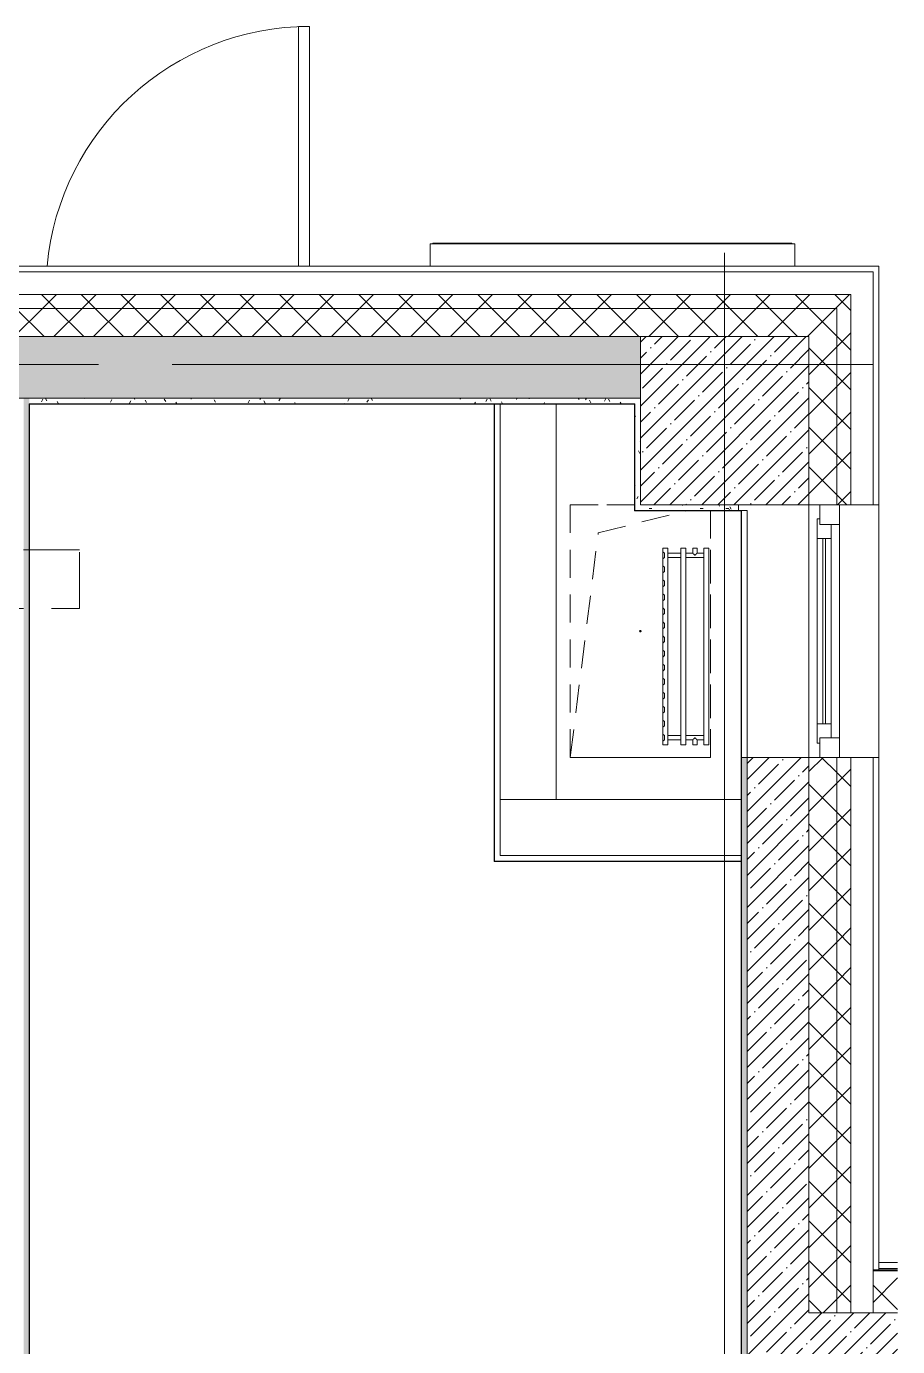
# Model space of a CAD drawing. Header units: millimetres. Extents: x -4029 to 232974, y -8553 to 104777.
# Drawn here: x 219915 to 223022, y 23500 to 28205 of the extents above; entities that cross this region are included whole.
import ezdxf

# ---------------------------------------------------------------- set-up
doc = ezdxf.new("R2010")
doc.units = ezdxf.units.MM
for name, pattern in [('200_ШТРИХ__ш1_п0_6_', [160, 100, -60]), ('ADSK_Штрих_ш2 п1', [300, 200, -100]), ('Осевая', [3175, 635, -476.25, 1587.5, -476.25])]:
    doc.linetypes.add(name, pattern=pattern)
for name, color, linetype, lineweight in [('A-AREA-BNDY', 7, 'Continuous', 9), ('A-DETL-1', 7, 'ADSK_Штрих_ш2 п1', 9), ('A-DETL-MBND-1', 7, '200_ШТРИХ__ш1_п0_6_', 9), ('A-GENM', 7, 'Continuous', 9), ('A-GLAZ', 7, 'Continuous', 9), ('A-GLAZ-3', 7, 'Continuous', 13), ('A-WALL', 7, 'Continuous', 9), ('I-WALL', 7, 'Continuous', 9), ('S-COLS', 7, 'Continuous', 9), ('Оси', 7, 'Continuous', 9), ('Оси-2', 7, 'Осевая', 9)]:
    doc.layers.add(name, color=color, linetype=linetype, lineweight=lineweight)
for name, color, linetype, lineweight, true_color in [('A-DOOR-7', 7, 'Continuous', 9, 0xc0c0c0), ('A-WALL-7', 9, 'Continuous', 9, 0x808080), ('A-WALL-FNSH-1', 9, 'Continuous', 9, 0x808080), ('M-EQPM-4', 7, 'Continuous', 9, 0xb2b2b2)]:
    doc.layers.add(name, color=color, linetype=linetype, lineweight=lineweight, true_color=true_color)
pattern_1 = [(45, (189094.98, 0), (-70.71068, 70.71068), []), (135, (189094.98, 0), (-70.71068, -70.71068), [])]
pattern_2 = [(45, (189094.98, 0), (-57.02463, 57.02463), []), (45, (189152.01, 0), (-57.02463, 57.02463), [100.806, -20.161, 3.353, -16.808])]
pattern_3 = [(0, (189094.984, 0), (121.92, 30.48), [10.058, -81.382, 10.058, -81.382, -487.68]), (0, (189094.984, 0), (121.92, 30.48), [-182.88, 10.058, -172.822, 10.058, -81.382, -213.36]), (0, (189094.984, 0), (121.92, 30.48), [-457.2, 10.058, -50.902, 10.058, -142.342]), (120, (189140.704, 15.24), (-87.356454, 90.345817), [10.058, -81.382, 10.058, -81.382, -487.68]), (120, (189140.704, 15.24), (-87.356454, 90.345817), [-182.88, 10.058, -172.822, 10.058, -81.382, -213.36]), (120, (189140.704, 15.24), (-87.356454, 90.345817), [-457.2, 10.058, -50.902, 10.058, -142.342]), (240, (189155.944, 76.2), (-34.563546, -120.825817), [10.058, -81.382, 10.058, -81.382, -487.68]), (240, (189155.944, 76.2), (-34.563546, -120.825817), [-182.88, 10.058, -172.822, 10.058, -81.382, -213.36]), (240, (189155.944, 76.2), (-34.563546, -120.825817), [-457.2, 10.058, -50.902, 10.058, -142.342])]

# ---------------------------------------------------------------- blocks, each defined once
blk = doc.blocks.new('120_Окно_СКБ_1Ст - 120_Окно_СКБ_1Ст 900х2500_h_-19906774-План монтажа_ фрагмент 1')
at = {"layer": 'A-GLAZ'}
for p, q in [((450, -5), (-450, -5)), ((-450, -75), (-400, -75)), ((-330, -55), (330, -55)), ((330, -65), (-330, -65)), ((400, -75), (450, -75))]:
    blk.add_line(p, q, dxfattribs=at)
at = {"layer": 'A-GLAZ-3'}
for p, q in [((-450, -75), (-450, -5)), ((-450, -5), (-380, -5)), ((-380, -5), (-380, -75)), ((380, -35), (-380, -35)), ((-380, -35), (-380, -75)), ((-330, -85), (-330, -35)), ((330, -85), (330, -35)), ((380, -75), (380, -5)), ((380, -5), (450, -5)), ((380, -75), (380, -35)), ((450, -5), (450, -75)), ((-380, -75), (-450, -75)), ((-380, -75), (-400, -75)), ((-400, -75), (-400, -85)), ((-400, -85), (400, -85)), ((400, -85), (-400, -85)), ((450, -75), (380, -75)), ((400, -75), (380, -75)), ((400, -85), (400, -75))]:
    blk.add_line(p, q, dxfattribs=at)
blk = doc.blocks.new('110_Дверь_СКБ_1Ст_Наружная - ДН-2д_л__ Дверь из подвала ЛК _900 мм в свету_ 3300 фрамуга метал-22954314-План монтажа_ фрагмент 1')
at = {"layer": 'A-DOOR-7'}
for p, q in [((489.5, 970), (449.5, 970)), ((449.5, 970), (449.5, 115)), ((489.5, 115), (489.5, 970))]:
    blk.add_line(p, q, dxfattribs=at)
blk.add_arc((489.5, 30), 940, 90, 174.8042, dxfattribs=at)
blk = doc.blocks.new('GM_Отверстие прямоугольное _в плите_ - Отверстие-21772498-План монтажа_ фрагмент 1')
at = {"layer": 'A-DETL-MBND-1'}
for p, q in [((-250, -450), (-250, 450)), ((-250, 450), (-19.5, 450)), ((-19.5, 450), (-250, 450)), ((-250, 450), (-250, -450)), ((-150, 350), (170, 430)), ((250, 430), (250, -450)), ((250, -450), (250, 430)), ((-250, -450), (-150, 350)), ((250, -450), (-250, -450)), ((-250, -450), (250, -450))]:
    blk.add_line(p, q, dxfattribs=at)
for start, end in [(165, 180), (180, 195), (105, 165), (90, 105), (75, 90), (45, 75), (360, 45), (330, 360), (195, 210), (210, 255), (255, 270), (270, 285), (285, 330)]:
    blk.add_arc((0, 0), 2.5, start, end, dxfattribs=at)
blk = doc.blocks.new('Указатель_Домовой_Квартальный_По грани - Указатель одинарный-23221565-План монтажа_ фрагмент 1')
at = {"layer": 'A-GENM'}
for p, q in [((32270, 27432), (32270, 27430)), ((32273.3, 27432), (32270, 27432)), ((32270, 27432), (32295, 27432)), ((32295, 27432), (33525, 27432)), ((33525, 27432), (33550, 27432)), ((33550, 27432), (33546.7, 27432)), ((33550, 27430), (33550, 27432)), ((32260, 27430), (32260, 27350)), ((32260, 27430), (32295, 27430)), ((32295, 27430), (33525, 27430)), ((33525, 27430), (33560, 27430)), ((33560, 27350), (33560, 27430))]:
    blk.add_line(p, q, dxfattribs=at)
blk = doc.blocks.new('radiator_prado_classic_z_tip_30_po exemplyaru - Classic Z Тип 30-500-30677900-План монтажа_ фрагмент 1')
at = {"layer": 'M-EQPM-4'}
for p, q in [((0, 228), (0, 210)), ((700, 228), (0, 228)), ((0, 210), (0, 228)), ((0, 228), (12.5, 228)), ((0, 210), (700, 210)), ((17.5, 210), (0, 210)), ((12.5, 228), (37.5, 228)), ((37.5, 228), (12.5, 228)), ((12.5, 228), (37.5, 228)), ((12.5, 228), (17.5, 223)), ((12.5, 228), (17.5, 223)), ((32.5, 223), (17.5, 223)), ((17.5, 223), (32.5, 223)), ((17.5, 210), (17.5, 164)), ((17.5, 210), (17.5, 164)), ((32.5, 210), (17.5, 210)), ((17.5, 210), (26.9, 210)), ((32.5, 210), (17.5, 210)), ((17.5, 210), (21.3, 210)), ((31.5, 210), (18.5, 210)), ((21.3, 210), (30.3, 210)), ((26.9, 210), (28.7, 210)), ((28.7, 210), (30.3, 210)), ((30.3, 210), (32.2, 210)), ((30.3, 210), (31.5, 210)), ((31.5, 210), (32.5, 210)), ((32.2, 210), (32.5, 210)), ((32.5, 223), (37.5, 228)), ((37.5, 228), (32.5, 223)), ((32.5, 164), (32.5, 210)), ((32.5, 164), (32.5, 210)), ((667.5, 210), (32.5, 210)), ((37.5, 228), (62.3, 228)), ((62.5, 228), (87.5, 228)), ((87.5, 228), (62.5, 228)), ((62.5, 228), (87.5, 228)), ((62.5, 228), (67.5, 223)), ((62.5, 228), (67.5, 223)), ((82.5, 223), (67.5, 223)), ((67.5, 223), (82.5, 223)), ((82.5, 223), (87.5, 228)), ((87.5, 228), (82.5, 223)), ((87.5, 228), (112.5, 228)), ((112.5, 228), (137.5, 228)), ((137.5, 228), (112.5, 228)), ((112.5, 228), (137.5, 228)), ((112.5, 228), (117.5, 223)), ((112.5, 228), (117.5, 223)), ((132.5, 223), (117.5, 223)), ((117.5, 223), (132.5, 223)), ((132.5, 223), (137.5, 228)), ((137.5, 228), (132.5, 223)), ((137.5, 228), (162.5, 228)), ((162.5, 228), (187.5, 228)), ((187.5, 228), (162.5, 228)), ((162.5, 228), (187.5, 228)), ((162.5, 228), (167.5, 223)), ((162.5, 228), (167.5, 223)), ((182.5, 223), (167.5, 223)), ((167.5, 223), (182.5, 223)), ((182.5, 223), (187.5, 228)), ((187.5, 228), (182.5, 223)), ((187.5, 228), (212.5, 228)), ((212.5, 228), (237.5, 228)), ((237.5, 228), (212.5, 228)), ((212.5, 228), (237.5, 228)), ((212.5, 228), (217.5, 223)), ((212.5, 228), (217.5, 223)), ((232.5, 223), (217.5, 223)), ((217.5, 223), (232.5, 223)), ((232.5, 223), (237.5, 228)), ((237.5, 228), (232.5, 223)), ((237.5, 228), (262.5, 228)), ((262.5, 228), (287.5, 228)), ((287.5, 228), (262.5, 228)), ((262.5, 228), (287.5, 228)), ((262.5, 228), (267.5, 223)), ((262.5, 228), (267.5, 223)), ((282.5, 223), (267.5, 223)), ((267.5, 223), (282.5, 223)), ((282.5, 223), (287.5, 228)), ((287.5, 228), (282.5, 223)), ((287.5, 228), (312.5, 228)), ((312.5, 228), (337.5, 228)), ((337.5, 228), (312.5, 228)), ((312.5, 228), (337.5, 228)), ((312.5, 228), (317.5, 223)), ((312.5, 228), (317.5, 223)), ((332.5, 223), (317.5, 223)), ((317.5, 223), (332.5, 223)), ((332.5, 223), (337.5, 228)), ((337.5, 228), (332.5, 223)), ((337.5, 228), (362.5, 228)), ((362.5, 228), (387.5, 228)), ((387.5, 228), (362.5, 228)), ((362.5, 228), (387.5, 228)), ((362.5, 228), (367.5, 223)), ((362.5, 228), (367.5, 223)), ((382.5, 223), (367.5, 223)), ((367.5, 223), (382.5, 223)), ((382.5, 223), (387.5, 228)), ((387.5, 228), (382.5, 223)), ((387.5, 228), (412.5, 228)), ((412.5, 228), (437.5, 228)), ((437.5, 228), (412.5, 228)), ((412.5, 228), (437.5, 228)), ((412.5, 228), (417.5, 223)), ((412.5, 228), (417.5, 223)), ((432.5, 223), (417.5, 223)), ((417.5, 223), (432.5, 223)), ((432.5, 223), (437.5, 228)), ((437.5, 228), (432.5, 223)), ((437.5, 228), (462.5, 228)), ((462.5, 228), (487.5, 228)), ((487.5, 228), (462.5, 228)), ((462.5, 228), (487.5, 228)), ((462.5, 228), (467.5, 223)), ((462.5, 228), (467.5, 223)), ((482.5, 223), (467.5, 223)), ((467.5, 223), (482.5, 223)), ((482.5, 223), (487.5, 228)), ((487.5, 228), (482.5, 223)), ((487.5, 228), (512.5, 228)), ((512.5, 228), (537.5, 228)), ((537.5, 228), (512.5, 228)), ((512.5, 228), (537.5, 228)), ((512.5, 228), (517.5, 223)), ((512.5, 228), (517.5, 223)), ((532.5, 223), (517.5, 223)), ((517.5, 223), (532.5, 223)), ((532.5, 223), (537.5, 228)), ((537.5, 228), (532.5, 223)), ((537.5, 228), (562.5, 228)), ((562.5, 228), (587.5, 228)), ((587.5, 228), (562.5, 228)), ((562.5, 228), (587.5, 228)), ((562.5, 228), (567.5, 223)), ((562.5, 228), (567.5, 223)), ((582.5, 223), (567.5, 223)), ((567.5, 223), (582.5, 223)), ((582.5, 223), (587.5, 228)), ((587.5, 228), (582.5, 223)), ((587.5, 228), (612.5, 228)), ((612.5, 228), (637.5, 228)), ((637.5, 228), (612.5, 228)), ((612.5, 228), (637.5, 228)), ((612.5, 228), (617.5, 223)), ((617.5, 223), (612.5, 228)), ((632.5, 223), (617.5, 223)), ((617.5, 223), (632.5, 223)), ((632.5, 223), (637.5, 228)), ((637.5, 228), (632.5, 223)), ((637.5, 228), (662.5, 228)), ((662.5, 228), (687.5, 228)), ((687.5, 228), (662.5, 228)), ((662.5, 228), (687.5, 228)), ((662.5, 228), (667.5, 223)), ((662.5, 228), (667.5, 223)), ((682.5, 223), (667.5, 223)), ((667.5, 223), (682.5, 223)), ((667.5, 210), (667.5, 164)), ((667.5, 210), (667.5, 164)), ((682.5, 210), (667.5, 210)), ((667.5, 210), (682.5, 210)), ((668.5, 210), (667.5, 210)), ((667.5, 210), (682.5, 210)), ((671.2, 210), (668.5, 210)), ((681.5, 210), (668.5, 210)), ((673.1, 210), (671.2, 210)), ((675, 210), (673.1, 210)), ((678.7, 210), (675, 210)), ((680.3, 210), (678.7, 210)), ((682.5, 210), (680.3, 210)), ((682.5, 223), (687.5, 228)), ((687.5, 228), (682.5, 223)), ((682.5, 164), (682.5, 210)), ((682.5, 164), (682.5, 210)), ((700, 210), (682.5, 210)), ((687.5, 228), (700, 228)), ((700, 210), (700, 228)), ((700, 228), (700, 210)), ((700, 164), (0, 164)), ((0, 164), (0, 146)), ((0, 146), (0, 164)), ((0, 164), (17.5, 164)), ((0, 146), (700, 146)), ((17.5, 146), (0, 146)), ((32.5, 164), (17.5, 164)), ((17.5, 164), (32.5, 164)), ((32.5, 164), (17.5, 164)), ((17.5, 164), (32.5, 164)), ((17.5, 146), (17.5, 121.5)), ((17.5, 146), (17.5, 121.5)), ((17.5, 146), (32.5, 146)), ((26.9, 146), (17.5, 146)), ((17.5, 146), (32.5, 146)), ((21.3, 146), (17.5, 146)), ((18.5, 164), (31.5, 164)), ((31.5, 146), (18.5, 146)), ((30.3, 146), (21.3, 146)), ((28.7, 146), (26.9, 146)), ((30.3, 146), (28.7, 146)), ((31.5, 146), (30.3, 146)), ((32.5, 146), (30.3, 146)), ((32.2, 146), (31.5, 146)), ((32.5, 146), (32.2, 146)), ((32.5, 164), (667.5, 164)), ((32.5, 82), (32.5, 146)), ((32.5, 82), (32.5, 146)), ((667.5, 146), (32.5, 146)), ((682.5, 164), (667.5, 164)), ((667.5, 164), (682.5, 164)), ((671.2, 164), (667.5, 164)), ((667.5, 164), (682.5, 164)), ((667.5, 146), (667.5, 82)), ((667.5, 146), (667.5, 82)), ((667.5, 146), (682.5, 146)), ((682.5, 146), (667.5, 146)), ((667.5, 146), (671.2, 146)), ((682.5, 146), (667.5, 146)), ((668.5, 164), (681.5, 164)), ((681.5, 146), (668.5, 146)), ((673.1, 164), (671.2, 164)), ((671.2, 146), (673.1, 146)), ((675, 164), (673.1, 164)), ((673.1, 146), (675, 146)), ((676.9, 164), (675, 164)), ((675, 146), (678.7, 146)), ((680.3, 164), (676.9, 164)), ((678.7, 146), (680.3, 146)), ((682.5, 164), (680.3, 164)), ((680.3, 146), (682.5, 146)), ((682.5, 164), (700, 164)), ((682.5, 121.5), (682.5, 146)), ((682.5, 121.5), (682.5, 146)), ((700, 146), (682.5, 146)), ((700, 146), (700, 164)), ((700, 164), (700, 146)), ((17.5, 121.5), (0, 121.5)), ((17.5, 121.5), (0, 121.5)), ((0, 121.5), (0, 121.2)), ((0, 106.5), (0, 121.5)), ((0, 121.2), (0, 119.3)), ((0, 121.2), (0, 120.5)), ((0, 120.5), (0, 121.2)), ((0, 121.2), (0, 121.2)), ((0, 120.5), (0, 119.3)), ((0, 119.3), (0, 120.5)), ((0, 119.3), (0, 106.8)), ((0, 119.3), (0, 117.8)), ((0, 117.8), (0, 119.3)), ((0, 117.8), (0, 115.9)), ((0, 115.9), (0, 117.8)), ((0, 115.9), (0, 114)), ((0, 114), (0, 115.9)), ((0, 114), (0, 112.1)), ((0, 112.1), (0, 114)), ((0, 112.1), (0, 110.2)), ((0, 110.2), (0, 112.1)), ((0, 110.2), (0, 108.7)), ((0, 108.7), (0, 110.2)), ((0, 108.7), (0, 106.8)), ((0, 107.5), (0, 108.7)), ((0, 106.8), (0, 107.5)), ((0, 106.8), (0, 106.5)), ((0, 106.8), (0, 106.8)), ((0, 106.5), (17.5, 106.5)), ((0, 106.5), (17.5, 106.5)), ((17.5, 106.5), (17.5, 82)), ((17.5, 106.5), (17.5, 82)), ((700, 121.5), (682.5, 121.5)), ((700, 121.5), (682.5, 121.5)), ((682.5, 82), (682.5, 106.5)), ((682.5, 106.5), (700, 106.5)), ((682.5, 82), (682.5, 106.5)), ((682.5, 106.5), (700, 106.5)), ((700, 121.5), (700, 106.5)), ((700, 121.2), (700, 121.5)), ((700, 121.5), (700, 121.2)), ((700, 121.2), (700, 121.5)), ((700, 120.5), (700, 121.2)), ((700, 121.2), (700, 106.8)), ((700, 106.8), (700, 121.2)), ((700, 119.3), (700, 120.5)), ((700, 106.8), (700, 119.3)), ((700, 106.5), (700, 106.8)), ((700, 106.8), (700, 106.5)), ((700, 106.5), (700, 106.8)), ((700, 82), (0, 82)), ((0, 82), (0, 64)), ((0, 64), (0, 82)), ((0, 82), (17.5, 82)), ((700, 64), (0, 64)), ((0, 64), (700, 64)), ((32.5, 82), (17.5, 82)), ((17.5, 82), (32.5, 82)), ((32.5, 82), (17.5, 82)), ((17.5, 82), (31.5, 82)), ((18.5, 82), (31.5, 82)), ((31.5, 82), (32.5, 82)), ((32.5, 82), (667.5, 82)), ((682.5, 82), (667.5, 82)), ((667.5, 82), (682.5, 82)), ((667.8, 82), (667.5, 82)), ((667.5, 82), (682.5, 82)), ((668.5, 82), (667.8, 82)), ((673.1, 82), (668.5, 82)), ((668.5, 82), (681.5, 82)), ((680.3, 82), (673.1, 82)), ((682.2, 82), (680.3, 82)), ((682.5, 82), (682.2, 82)), ((682.5, 82), (700, 82)), ((700, 64), (700, 82)), ((700, 82), (700, 64))]:
    blk.add_line(p, q, dxfattribs=at)
for points, knots in [([(17.8, 121.2), (17.7, 121.3), (17.7, 121.3), (17.5, 121.5), (17.5, 121.5), (17.5, 121.5)], [0.8571429, 0.8571429, 0.8571429, 0.8571429, 0.8928571, 0.9285714, 1, 1, 1, 1]), ([(17.5, 121.5), (17.5, 121.5), (17.5, 121.5), (17.7, 121.3), (17.7, 121.3), (17.8, 121.2)], [0, 0, 0, 0, 0.0714286, 0.1071429, 0.1428571, 0.1428571, 0.1428571, 0.1428571]), ([(17.5, 121.5), (17.5, 121.5), (17.5, 121.5), (17.7, 121.3), (17.7, 121.3), (17.8, 121.2)], [0, 0, 0, 0, 0.0714286, 0.1071429, 0.1428571, 0.1428571, 0.1428571, 0.1428571]), ([(25, 114), (24.5, 114.5), (23.6, 115.4), (22.4, 116.6), (21.6, 117.4), (21.1, 117.9), (20.8, 118.2), (20.5, 118.5), (20.2, 118.8), (19.8, 119.1), (19.6, 119.4), (19.3, 119.7), (19, 120), (18.7, 120.3), (18.5, 120.5), (18.3, 120.7), (18.1, 120.9), (17.9, 121.1), (17.8, 121.2), (17.7, 121.3), (17.5, 121.5), (17.5, 121.5), (17.5, 121.5)], [0, 0, 0, 0, 0.142857, 0.285714, 0.357143, 0.392857, 0.428571, 0.464286, 0.5, 0.535714, 0.571429, 0.607143, 0.642857, 0.678571, 0.714286, 0.75, 0.785714, 0.821429, 0.857143, 0.892857, 0.928571, 1, 1, 1, 1]), ([(17.5, 106.5), (17.5, 106.5), (17.5, 106.5), (17.7, 106.7), (17.8, 106.8), (17.9, 106.9), (18.1, 107.1), (18.3, 107.3), (18.5, 107.5), (18.7, 107.7), (19, 108), (19.3, 108.3), (19.6, 108.6), (19.8, 108.9), (20.3, 109.3), (20.7, 109.7), (21.1, 110.1), (21.6, 110.6), (22.4, 111.4), (23.6, 112.6), (24.5, 113.5), (25, 114)], [0, 0, 0, 0, 0.071429, 0.107143, 0.142857, 0.178571, 0.214286, 0.25, 0.285714, 0.321429, 0.357143, 0.392857, 0.428571, 0.464286, 0.5, 0.571429, 0.607143, 0.642857, 0.714286, 0.857143, 1, 1, 1, 1]), ([(17.5, 106.5), (17.5, 106.5), (17.5, 106.5), (17.7, 106.7), (17.7, 106.7), (17.8, 106.8)], [0, 0, 0, 0, 0.0714286, 0.1071429, 0.1428571, 0.1428571, 0.1428571, 0.1428571]), ([(17.8, 106.8), (17.7, 106.7), (17.7, 106.7), (17.5, 106.5), (17.5, 106.5), (17.5, 106.5)], [0.8571429, 0.8571429, 0.8571429, 0.8571429, 0.8928571, 0.9285714, 1, 1, 1, 1]), ([(17.8, 106.8), (17.7, 106.7), (17.7, 106.7), (17.5, 106.5), (17.5, 106.5), (17.5, 106.5)], [0.8571429, 0.8571429, 0.8571429, 0.8571429, 0.8928571, 0.9285714, 1, 1, 1, 1]), ([(17.8, 121.2), (17.8, 121.2), (17.9, 121.1), (18.1, 120.9), (18.3, 120.7), (18.5, 120.5), (18.7, 120.3), (19, 120), (19.3, 119.7), (19.6, 119.4), (19.8, 119.1), (20.3, 118.7), (20.7, 118.3), (21.1, 117.9), (21.6, 117.4), (22.4, 116.6), (23.1, 115.9), (23.6, 115.4)], [0.1428571, 0.1428571, 0.1428571, 0.1428571, 0.1785714, 0.2142857, 0.25, 0.2857143, 0.3214286, 0.3571429, 0.3928571, 0.4285714, 0.4642857, 0.5, 0.5714286, 0.6071429, 0.6428571, 0.7142857, 0.8571429, 0.8571429, 0.8571429, 0.8571429]), ([(22.1, 111.1), (21.9, 110.9), (21.6, 110.6), (21.1, 110.1), (20.8, 109.8), (20.5, 109.5), (20.2, 109.2), (19.8, 108.9), (19.6, 108.6), (19.3, 108.3), (19, 108), (18.7, 107.7), (18.5, 107.5), (18.3, 107.3), (18.1, 107.1), (17.9, 106.9), (17.8, 106.8), (17.8, 106.8)], [0.2857143, 0.2857143, 0.2857143, 0.2857143, 0.3571429, 0.3928571, 0.4285714, 0.4642857, 0.5, 0.5357143, 0.5714286, 0.6071429, 0.6428571, 0.6785714, 0.7142857, 0.75, 0.7857143, 0.8214286, 0.8571429, 0.8571429, 0.8571429, 0.8571429]), ([(22.1, 116.9), (21.9, 117.1), (21.6, 117.4), (21.1, 117.9), (20.8, 118.2), (20.5, 118.5), (20.2, 118.8), (19.9, 119.2), (19.7, 119.3), (19.6, 119.4)], [0.2857143, 0.2857143, 0.2857143, 0.2857143, 0.3571429, 0.3928571, 0.4285714, 0.4642857, 0.5, 0.5357143, 0.5714286, 0.5714286, 0.5714286, 0.5714286]), ([(19.6, 119.4), (19.7, 119.3), (19.9, 119.2), (20.3, 118.7), (20.7, 118.3), (21.1, 117.9), (21.6, 117.4), (21.9, 117.1), (22.1, 116.9)], [0.4285714, 0.4285714, 0.4285714, 0.4285714, 0.4642857, 0.5, 0.5714286, 0.6071429, 0.6428571, 0.7142857, 0.7142857, 0.7142857, 0.7142857]), ([(19.6, 108.6), (19.7, 108.7), (19.9, 108.8), (20.3, 109.3), (20.6, 109.6), (20.8, 109.8)], [0.4285714, 0.4285714, 0.4285714, 0.4285714, 0.4642857, 0.5, 0.5714286, 0.5714286, 0.5714286, 0.5714286]), ([(20.8, 109.8), (20.9, 109.9), (21.1, 110.1), (21.6, 110.6), (21.9, 110.9), (22.1, 111.1)], [0.5714286, 0.5714286, 0.5714286, 0.5714286, 0.6071429, 0.6428571, 0.7142857, 0.7142857, 0.7142857, 0.7142857]), ([(22.1, 111.1), (21.9, 110.9), (21.6, 110.6), (21.1, 110.1), (20.9, 109.9), (20.8, 109.8)], [0.2857143, 0.2857143, 0.2857143, 0.2857143, 0.3571429, 0.3928571, 0.4285714, 0.4285714, 0.4285714, 0.4285714]), ([(675, 114), (675.5, 114.5), (676.4, 115.4), (677.6, 116.6), (678.4, 117.4), (678.9, 117.9), (679.2, 118.2), (679.5, 118.5), (679.8, 118.8), (680.1, 119.2), (680.4, 119.4), (680.7, 119.7), (681, 120), (681.3, 120.3), (681.5, 120.5), (681.7, 120.7), (681.9, 120.9), (682.1, 121.1), (682.2, 121.2), (682.3, 121.3), (682.5, 121.5), (682.5, 121.5), (682.5, 121.5)], [0, 0, 0, 0, 0.142857, 0.285714, 0.357143, 0.392857, 0.428571, 0.464286, 0.5, 0.535714, 0.571429, 0.607143, 0.642857, 0.678571, 0.714286, 0.75, 0.785714, 0.821429, 0.857143, 0.892857, 0.928571, 1, 1, 1, 1]), ([(682.5, 106.5), (682.5, 106.5), (682.5, 106.5), (682.3, 106.7), (682.2, 106.8), (682.1, 106.9), (681.9, 107.1), (681.7, 107.3), (681.5, 107.5), (681.3, 107.7), (681, 108), (680.7, 108.3), (680.4, 108.6), (680.1, 108.8), (679.7, 109.3), (679.3, 109.7), (678.9, 110.1), (678.4, 110.6), (677.6, 111.4), (676.4, 112.6), (675.5, 113.5), (675, 114)], [0, 0, 0, 0, 0.071429, 0.107143, 0.142857, 0.178571, 0.214286, 0.25, 0.285714, 0.321429, 0.357143, 0.392857, 0.428571, 0.464286, 0.5, 0.571429, 0.607143, 0.642857, 0.714286, 0.857143, 1, 1, 1, 1]), ([(682.2, 121.2), (682.2, 121.2), (682.1, 121.1), (681.9, 120.9), (681.7, 120.7), (681.5, 120.5), (681.3, 120.3), (681, 120), (680.7, 119.7), (680.4, 119.4), (680.1, 119.2), (679.7, 118.7), (679.3, 118.3), (678.9, 117.9), (678.4, 117.4), (677.6, 116.6), (676.9, 115.9), (676.4, 115.4)], [0.1428571, 0.1428571, 0.1428571, 0.1428571, 0.1785714, 0.2142857, 0.25, 0.2857143, 0.3214286, 0.3571429, 0.3928571, 0.4285714, 0.4642857, 0.5, 0.5714286, 0.6071429, 0.6428571, 0.7142857, 0.8571429, 0.8571429, 0.8571429, 0.8571429]), ([(682.2, 121.2), (682.2, 121.2), (682.1, 121.1), (681.9, 120.9), (681.7, 120.7), (681.5, 120.5), (681.3, 120.3), (681, 120), (680.7, 119.7), (680.4, 119.4), (680.1, 119.2), (679.7, 118.7), (679.3, 118.3), (678.9, 117.9), (678.4, 117.4), (677.6, 116.6), (676.9, 115.9), (676.4, 115.4)], [0.1428571, 0.1428571, 0.1428571, 0.1428571, 0.1785714, 0.2142857, 0.25, 0.2857143, 0.3214286, 0.3571429, 0.3928571, 0.4285714, 0.4642857, 0.5, 0.5714286, 0.6071429, 0.6428571, 0.7142857, 0.8571429, 0.8571429, 0.8571429, 0.8571429]), ([(676.4, 115.4), (676.9, 115.9), (677.6, 116.6), (678.4, 117.4), (678.9, 117.9), (679.2, 118.2), (679.5, 118.5), (679.8, 118.8), (680.1, 119.2), (680.4, 119.4), (680.7, 119.7), (681, 120), (681.3, 120.3), (681.5, 120.5), (681.7, 120.7), (681.9, 120.9), (682.1, 121.1), (682.2, 121.2), (682.2, 121.2)], [0.1428571, 0.1428571, 0.1428571, 0.1428571, 0.2857143, 0.3571429, 0.3928571, 0.4285714, 0.4642857, 0.5, 0.5357143, 0.5714286, 0.6071429, 0.6428571, 0.6785714, 0.7142857, 0.75, 0.7857143, 0.8214286, 0.8571429, 0.8571429, 0.8571429, 0.8571429]), ([(677.9, 111.1), (678.1, 110.9), (678.4, 110.6), (678.9, 110.1), (679.2, 109.8), (679.5, 109.5), (679.8, 109.2), (680.1, 108.8), (680.4, 108.6), (680.7, 108.3), (681, 108), (681.3, 107.7), (681.5, 107.5), (681.7, 107.3), (681.9, 107.1), (682.1, 106.9), (682.2, 106.8), (682.2, 106.8)], [0.2857143, 0.2857143, 0.2857143, 0.2857143, 0.3571429, 0.3928571, 0.4285714, 0.4642857, 0.5, 0.5357143, 0.5714286, 0.6071429, 0.6428571, 0.6785714, 0.7142857, 0.75, 0.7857143, 0.8214286, 0.8571429, 0.8571429, 0.8571429, 0.8571429]), ([(677.9, 111.1), (678.1, 110.9), (678.4, 110.6), (678.9, 110.1), (679.1, 109.9), (679.2, 109.8)], [0.2857143, 0.2857143, 0.2857143, 0.2857143, 0.3571429, 0.3928571, 0.4285714, 0.4285714, 0.4285714, 0.4285714]), ([(682.2, 106.8), (682.2, 106.8), (682.1, 106.9), (681.9, 107.1), (681.7, 107.3), (681.5, 107.5), (681.3, 107.7), (681, 108), (680.7, 108.3), (680.4, 108.6), (680.1, 108.8), (679.7, 109.3), (679.3, 109.7), (678.9, 110.1), (678.4, 110.6), (678.1, 110.9), (677.9, 111.1)], [0.1428571, 0.1428571, 0.1428571, 0.1428571, 0.1785714, 0.2142857, 0.25, 0.2857143, 0.3214286, 0.3571429, 0.3928571, 0.4285714, 0.4642857, 0.5, 0.5714286, 0.6071429, 0.6428571, 0.7142857, 0.7142857, 0.7142857, 0.7142857]), ([(682.5, 121.5), (682.5, 121.5), (682.5, 121.5), (682.3, 121.3), (682.3, 121.3), (682.2, 121.2)], [0, 0, 0, 0, 0.0714286, 0.1071429, 0.1428571, 0.1428571, 0.1428571, 0.1428571]), ([(682.5, 121.5), (682.5, 121.5), (682.5, 121.5), (682.3, 121.3), (682.3, 121.3), (682.2, 121.2)], [0, 0, 0, 0, 0.0714286, 0.1071429, 0.1428571, 0.1428571, 0.1428571, 0.1428571]), ([(682.2, 121.2), (682.3, 121.3), (682.3, 121.3), (682.5, 121.5), (682.5, 121.5), (682.5, 121.5)], [0.8571429, 0.8571429, 0.8571429, 0.8571429, 0.8928571, 0.9285714, 1, 1, 1, 1]), ([(682.2, 106.8), (682.3, 106.7), (682.3, 106.7), (682.5, 106.5), (682.5, 106.5), (682.5, 106.5)], [0.8571429, 0.8571429, 0.8571429, 0.8571429, 0.8928571, 0.9285714, 1, 1, 1, 1]), ([(682.2, 106.8), (682.3, 106.7), (682.3, 106.7), (682.5, 106.5), (682.5, 106.5), (682.5, 106.5)], [0.8571429, 0.8571429, 0.8571429, 0.8571429, 0.8928571, 0.9285714, 1, 1, 1, 1]), ([(682.5, 106.5), (682.5, 106.5), (682.5, 106.5), (682.3, 106.7), (682.3, 106.7), (682.2, 106.8)], [0, 0, 0, 0, 0.0714286, 0.1071429, 0.1428571, 0.1428571, 0.1428571, 0.1428571])]:
    blk.add_open_spline(points, degree=3, knots=knots, dxfattribs=at)
for points in [[(18.5, 120.5), (18.4, 120.6), (18.3, 120.7), (18.1, 120.9), (17.9, 121.1), (17.8, 121.2), (17.8, 121.2)], [(17.8, 121.2), (17.8, 121.2), (17.9, 121.1), (18.1, 120.9), (18.3, 120.7), (18.5, 120.5), (18.7, 120.3), (19, 120), (19.3, 119.7), (19.5, 119.5), (19.6, 119.4)], [(20.8, 109.8), (20.7, 109.7), (20.5, 109.5), (20.2, 109.2), (19.9, 108.8), (19.6, 108.6), (19.3, 108.3), (19, 108), (18.7, 107.7), (18.5, 107.5), (18.3, 107.3), (18.1, 107.1), (17.9, 106.9), (17.8, 106.8), (17.8, 106.8)], [(17.8, 106.8), (17.8, 106.8), (17.9, 106.9), (18.1, 107.1), (18.3, 107.3), (18.5, 107.5), (18.7, 107.7), (19, 108), (19.3, 108.3), (19.5, 108.5), (19.6, 108.6)], [(19.6, 119.4), (19.5, 119.5), (19.3, 119.7), (19, 120), (18.7, 120.3), (18.6, 120.4), (18.5, 120.5)], [(23.6, 115.4), (23.1, 115.9), (22.6, 116.4), (22.1, 116.9)], [(22.1, 116.9), (22.6, 116.4), (23.1, 115.9), (23.6, 115.4)], [(25, 114), (24.5, 113.5), (23.6, 112.6), (22.6, 111.6), (22.1, 111.1)], [(22.1, 111.1), (22.6, 111.6), (23.1, 112.1), (23.6, 112.6)], [(23.6, 112.6), (23.1, 112.1), (22.6, 111.6), (22.1, 111.1)], [(25, 114), (24.5, 114.5), (24, 115), (23.6, 115.4)], [(23.6, 115.4), (24, 115), (24.5, 114.5), (25, 114)], [(23.6, 115.4), (24, 115), (24.5, 114.5), (25, 114)], [(23.6, 112.6), (24, 113), (24.5, 113.5), (25, 114)], [(25, 114), (24.5, 113.5), (24, 113), (23.6, 112.6)], [(676.4, 115.4), (676, 115), (675.5, 114.5), (675, 114)], [(676.4, 115.4), (676, 115), (675.5, 114.5), (675, 114)], [(675, 114), (675.5, 114.5), (676, 115), (676.4, 115.4)], [(675, 114), (675.5, 113.5), (676.4, 112.6), (677.4, 111.6), (677.9, 111.1)], [(675, 114), (675.5, 113.5), (676.4, 112.6), (677.4, 111.6), (677.9, 111.1)], [(677.9, 111.1), (677.4, 111.6), (676.4, 112.6), (675.5, 113.5), (675, 114)], [(679.2, 109.8), (679.3, 109.7), (679.5, 109.5), (679.8, 109.2), (680.1, 108.8), (680.4, 108.6), (680.7, 108.3), (681, 108), (681.3, 107.7), (681.4, 107.6), (681.5, 107.5)], [(681.5, 107.5), (681.6, 107.4), (681.7, 107.3), (681.9, 107.1), (682.1, 106.9), (682.2, 106.8), (682.2, 106.8)]]:
    blk.add_open_spline(points, degree=3, dxfattribs=at)

msp = doc.modelspace()

# ---------------------------------------------------------------- hatches: boundary and pattern name
at = {"layer": 'A-WALL'}
h = msp.add_hatch(dxfattribs=at)
h.set_pattern_fill('FP_6', color=256, style=0, pattern_type=2)
h.set_pattern_definition(pattern_1)
h.paths.add_polyline_path([(217945.5044, 27200), (222804.984, 27200), (222804.984, 27250), (208705.2407, 27250), (208705.2407, 27200), (217304.984, 27200)])
h.paths.add_polyline_path([(207792.7344, 27200), (207805.2406, 27200), (207805.2406, 27250), (206905.2406, 27250), (206905.2406, 27200), (207265.2406, 27200)])
h.paths.add_polyline_path([(205254.5419, 27200), (206005.2406, 27200), (206005.2406, 27250), (205105.2404, 27250), (205105.2404, 27200)])
h.paths.add_polyline_path([(204205.2404, 27200), (204205.2404, 27250), (202783.984, 27250), (202783.984, 27200), (203985.4457, 27200)])
h = msp.add_hatch(dxfattribs=at)
h.set_pattern_fill('FP_6', color=256, style=0, pattern_type=2)
h.set_pattern_definition(pattern_1)
h.paths.add_polyline_path([(222854.984, 23620), (222854.984, 25599.9999), (222804.984, 25599.9999), (222804.984, 23620)])
h.paths.add_polyline_path([(222804.984, 26499.9999), (222854.984, 26499.9999), (222854.984, 27250), (222804.984, 27250), (222804.984, 26518.6066)])
h = msp.add_hatch(dxfattribs=at)
h.set_pattern_fill('FP_6', color=256, style=0, pattern_type=2)
h.set_pattern_definition(pattern_1)
h.paths.add_polyline_path([(211004.984, 27100), (222704.984, 27100), (222704.6153, 27200), (208705.2407, 27200), (208705.2407, 27100), (210330.9269, 27100)])
h.paths.add_polyline_path([(207205.2406, 27100), (207805.2406, 27100), (207805.2406, 27200), (206905.2406, 27200), (206905.2406, 27100)])
h.paths.add_polyline_path([(206005.2406, 27100), (206005.2406, 27200), (205105.2404, 27200), (205105.2404, 27100), (205254.5419, 27100)])
h.paths.add_polyline_path([(202804.984, 27100), (204205.2404, 27100), (204205.2404, 27200), (202783.984, 27200), (202784.984, 27100)])
h = msp.add_hatch(dxfattribs=at)
h.set_pattern_fill('FP_6', color=256, style=0, pattern_type=2)
h.set_pattern_definition(pattern_1)
h.paths.add_polyline_path([(222804.984, 23620), (222804.984, 25599.9999), (222704.984, 25599.9999), (222705.4242, 23620)])
h.paths.add_polyline_path([(222704.984, 26499.9999), (222804.984, 26499.9999), (222804.984, 27200), (222704.984, 27200), (222704.984, 26518.6066)])
h = msp.add_hatch(dxfattribs=at)
h.set_pattern_fill('FP_6', color=256, style=0, pattern_type=2)
h.set_pattern_definition(pattern_1)
h.paths.add_polyline_path([(223021.8893, 23620), (223021.8893, 23770), (222934.984, 23770), (222934.984, 23620), (222954.984, 23620)])
at = {"layer": 'I-WALL'}
h = msp.add_hatch(dxfattribs=at)
h.set_pattern_fill('FP_1', color=256, style=0, pattern_type=2)
h.set_pattern_definition(pattern_2)
h.paths.add_polyline_path([(217304.984, 26879.9999), (219104.984, 26879.9999), (219104.984, 27099.9999), (215504.984, 27099.9999), (215504.984, 26879.9999), (216404.984, 26879.9999)])
h.paths.add_polyline_path([(211604.984, 26879.9999), (214904.984, 26879.9999), (214904.984, 27099.9999), (211604.984, 27099.9999), (211604.984, 26900)])
h.paths.add_polyline_path([(219704.984, 26879.9999), (222104.984, 26880), (222104.984, 27099.9999), (219704.984, 27099.9999), (219704.984, 26900)])
h = msp.add_hatch(dxfattribs=at)
h.set_pattern_fill('FP_217', color=256, style=0, pattern_type=2)
h.set_pattern_definition(pattern_3)
h.paths.add_polyline_path([(219904.984, 20810), (219924.984, 20811), (219924.984, 26879.9999), (219904.984, 26879.9999), (219904.984, 20811)])
h = msp.add_hatch(dxfattribs=at)
h.set_pattern_fill('FP_217', color=256, style=0, pattern_type=2)
h.set_pattern_definition(pattern_3)
h.paths.add_polyline_path([(219924.984, 26859.9999), (222104.984, 26859.9999), (222104.984, 26879.9999), (219924.984, 26879.9999), (219924.984, 26874.0246)])
h = msp.add_hatch(dxfattribs=at)
h.set_pattern_fill('FP_217', color=256, style=0, pattern_type=2)
h.set_pattern_definition(pattern_3)
h.paths.add_polyline_path([(222084.984, 26479.9999), (222104.984, 26479.9999), (222104.984, 26859.9999), (222084.984, 26858.9999), (222084.984, 26499.9999)])
h = msp.add_hatch(dxfattribs=at)
h.set_pattern_fill('FP_217', color=256, style=0, pattern_type=2)
h.set_pattern_definition(pattern_3)
h.paths.add_polyline_path([(222454.984, 26479.9999), (222454.984, 26499.9999), (222104.984, 26499.9999), (222104.984, 26479.9999), (222387.3412, 26479.9999)])
h = msp.add_hatch(dxfattribs=at)
h.set_pattern_fill('FP_217', color=256, style=0, pattern_type=2)
h.set_pattern_definition(pattern_3)
h.paths.add_polyline_path([(222464.984, 22620), (222484.984, 22620), (222484.984, 25599.9999), (222464.984, 25599.9999), (222464.984, 22624.223)])
h = msp.add_hatch(dxfattribs=at)
h.set_pattern_fill('FP_1', color=256, style=0, pattern_type=2)
h.set_pattern_definition(pattern_2)
h.paths.add_polyline_path([(222704.984, 22600), (222704.6153, 25599.9999), (222484.984, 25599.9999), (222484.984, 22600)])
h = msp.add_hatch(dxfattribs=at)
h.set_pattern_fill('FP_1', color=256, style=0, pattern_type=2)
h.set_pattern_definition(pattern_2)
h.paths.add_polyline_path([(222704.984, 23400), (223021.8893, 23400), (223021.8893, 23620), (222704.984, 23619.7217), (222704.984, 23489.6416)])
at = {"layer": 'S-COLS'}
h = msp.add_hatch(dxfattribs=at)
h.set_pattern_fill('FP_1', color=256, style=0, pattern_type=2)
h.set_pattern_definition(pattern_2)
h.paths.add_polyline_path([(222704.6153, 26499.9999), (222704.984, 26499.9999), (222704.6153, 27099.9999), (222104.984, 27099.9999), (222104.984, 26499.9999), (222504.984, 26499.9999)])

# ---------------------------------------------------------------- linework, layer by layer
at = {"layer": 'A-AREA-BNDY', "flags": 128}
msp.add_lwpolyline([(222083.984, 21979), (222083.984, 22621), (222463.984, 22621), (222463.984, 26478.9999), (222083.984, 26478.9999), (222083.984, 26858.9999), (219925.984, 26858.9999), (219925.984, 20811), (222483.984, 20811), (222483.984, 21979)], close=True, dxfattribs=at)
at = {"layer": 'A-DETL-1'}
for p, q in [((220104.984, 26339.9999), (211004.984, 26339.9999)), ((220104.984, 26130.9999), (220104.984, 26339.9999)), ((211004.984, 26130.9999), (220104.984, 26130.9999))]:
    msp.add_line(p, q, dxfattribs=at)
at = {"layer": 'A-DETL-MBND-1'}
msp.add_line((222954.984, 23799.7217), (223021.8893, 23799.7217), dxfattribs=at)
at = {"layer": 'A-WALL'}
for p, q in [((222934.984, 27330), (208705.2407, 27330)), ((222934.984, 26499.9999), (222934.984, 27330)), ((222854.984, 27250), (208705.2407, 27250)), ((222854.984, 26499.9999), (222854.984, 27250)), ((222804.984, 27200), (208705.2407, 27200)), ((222804.984, 26499.9999), (222804.984, 27200)), ((222104.984, 27099.9999), (219704.984, 27099.9999)), ((222704.984, 27100), (222704.984, 26499.9999)), ((222104.984, 26879.9999), (219704.984, 26879.9999)), ((219924.984, 20810), (219924.984, 26859.9999)), ((222084.984, 26859.9999), (219924.984, 26859.9999)), ((222954.984, 26499.9999), (222954.984, 25599.9999)), ((222454.984, 26479.9999), (222084.984, 26479.9999)), ((222704.984, 23620), (222704.984, 25599.9999)), ((222804.984, 23620), (222804.984, 25599.9999)), ((222854.984, 23620), (222854.984, 25599.9999)), ((222934.984, 23620), (222934.984, 25599.9999)), ((223021.8893, 23773), (222934.984, 23773)), ((223021.8893, 23770), (222934.984, 23770)), ((222954.984, 23778), (222954.984, 23773))]:
    msp.add_line(p, q, dxfattribs=at)
at = {"layer": 'A-WALL-7'}
for p, q in [((219704.984, 27100), (222704.984, 27100)), ((222104.984, 26499.9999), (222104.984, 27099.9999)), ((222084.984, 26859.9999), (222084.984, 26858.9999)), ((222454.984, 26499.9999), (222104.984, 26499.9999)), ((222454.984, 26479.9999), (222454.984, 26499.9999)), ((222704.984, 26499.9999), (222934.984, 26499.9999)), ((222704.984, 26499.9999), (222704.984, 25599.9999)), ((222934.984, 25599.9999), (222464.984, 25599.9999)), ((222484.984, 22600), (222484.984, 25599.9999)), ((222704.984, 23620), (223021.8893, 23620))]:
    msp.add_line(p, q, dxfattribs=at)
at = {"layer": 'A-WALL-FNSH-1'}
for p, q in [((222954.984, 27350), (208705.2407, 27350)), ((222954.984, 26499.9999), (222954.984, 27350)), ((219925.984, 20811), (219925.984, 26858.9999)), ((222084.984, 26858.9999), (219925.984, 26858.9999)), ((222083.984, 26858.9999), (222083.984, 26478.9999)), ((222084.984, 26479.9999), (222084.984, 26858.9999)), ((222934.984, 26499.9999), (222954.984, 26499.9999)), ((222083.984, 26478.9999), (222454.984, 26478.9999)), ((222454.984, 26478.9999), (222454.984, 26479.9999)), ((222463.984, 25599.9999), (222463.984, 22620)), ((222464.984, 25599.9999), (222463.984, 25599.9999)), ((222464.984, 23400), (222464.984, 25599.9999)), ((222954.984, 25599.9999), (222934.984, 25599.9999)), ((222954.984, 23778), (222954.984, 25599.9999)), ((223021.8893, 23778), (222954.984, 23778))]:
    msp.add_line(p, q, dxfattribs=at)
at = {"layer": 'I-WALL'}
for p, q in [((221583.4575, 26858.9999), (219924.9803, 26858.9999)), ((221583.4575, 25228.9999), (221583.4575, 26858.9999)), ((221584.4575, 25229.9999), (221584.4575, 26859.9999)), ((221604.4575, 25249.9999), (221604.4575, 26859.9999)), ((221804.4575, 26859.9999), (221804.4575, 25449.9999)), ((222454.984, 26479.9999), (222484.984, 26479.9999)), ((222463.984, 26478.9999), (222454.984, 26478.9999)), ((222463.984, 25599.9999), (222463.984, 26478.9999)), ((222464.984, 25599.9999), (222464.984, 26478.9999)), ((222484.984, 25599.9999), (222484.984, 26479.9999)), ((221604.4575, 25449.9999), (222464.984, 25449.9999)), ((222463.984, 25228.9999), (221583.4575, 25228.9999)), ((222464.984, 25229.9999), (221584.4575, 25229.9999)), ((222464.984, 25249.9999), (221604.4575, 25249.9999)), ((222463.984, 22621), (222463.984, 25228.9999))]:
    msp.add_line(p, q, dxfattribs=at)
at = {"layer": 'S-COLS'}
for p, q in [((222704.984, 27099.9999), (222104.984, 27099.9999)), ((222104.984, 27099.9999), (222104.984, 26499.9999)), ((222704.984, 26499.9999), (222704.984, 27099.9999)), ((222104.984, 26499.9999), (222704.984, 26499.9999))]:
    msp.add_line(p, q, dxfattribs=at)
at = {"layer": 'Оси'}
for p, q in [((222404.984, 24898.0711), (222404.984, 27398.0711)), ((220434.984, 26999.9998), (222934.984, 26999.9998))]:
    msp.add_line(p, q, dxfattribs=at)
at = {"layer": 'Оси-2'}
for p, q in [((203662.2594, 26999.9998), (220434.984, 26999.9998)), ((222404.984, 15885.9166), (222404.984, 24898.0711))]:
    msp.add_line(p, q, dxfattribs=at)

# ---------------------------------------------------------------- block references
at = {"layer": 'A-DETL-MBND-1'}
msp.add_blockref('GM_Отверстие прямоугольное _в плите_ - Отверстие-21772498-План монтажа_ фрагмент 1', (222104.4575, 26049.9999), dxfattribs=at)
at = {"layer": 'A-DOOR-7'}
msp.add_blockref('110_Дверь_СКБ_1Ст_Наружная - ДН-2д_л__ Дверь из подвала ЛК _900 мм в свету_ 3300 фрамуга метал-22954314-План монтажа_ фрагмент 1', (220435.484, 27235), dxfattribs=at)
at = {"layer": 'A-GENM'}
msp.add_blockref('Указатель_Домовой_Квартальный_По грани - Указатель одинарный-23221565-План монтажа_ фрагмент 1', (189094.984, 0), dxfattribs=at)
at = {"layer": 'A-GLAZ', "rotation": 269.9999999999999}
msp.add_blockref('120_Окно_СКБ_1Ст - 120_Окно_СКБ_1Ст 900х2500_h_-19906774-План монтажа_ фрагмент 1', (222819.984, 26049.9999), dxfattribs=at)
at = {"layer": 'M-EQPM-4', "rotation": 89.99999999999957}
msp.add_blockref('radiator_prado_classic_z_tip_30_po exemplyaru - Classic Z Тип 30-500-30677900-План монтажа_ фрагмент 1', (222412.984, 25644.9999), dxfattribs=at)

doc.saveas('drawing.dxf')
